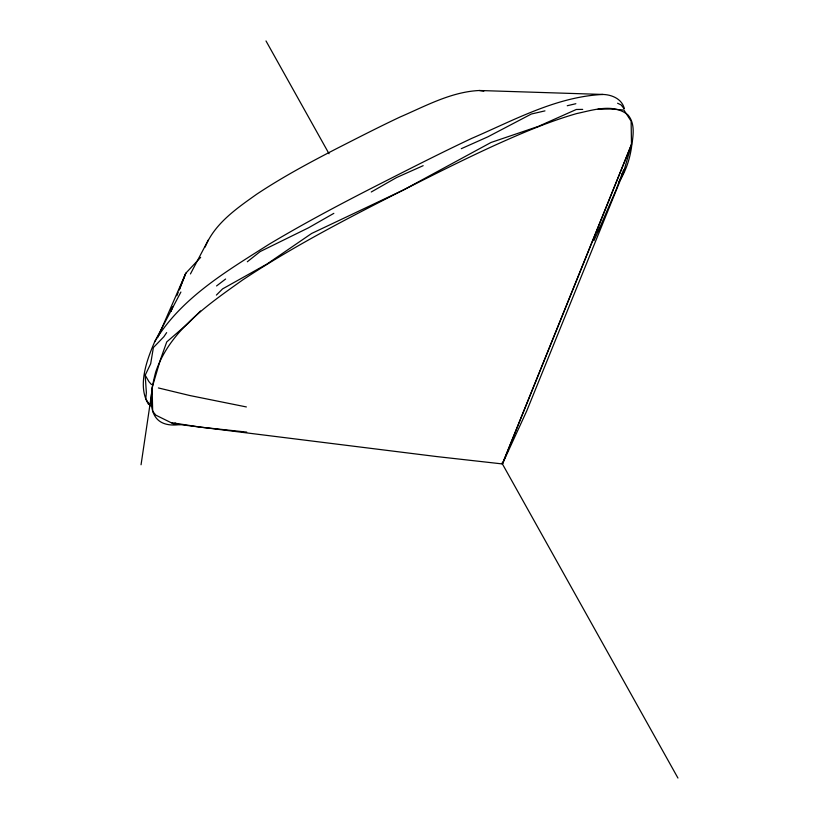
<?xml version="1.0" encoding="UTF-8"?>
<svg xmlns="http://www.w3.org/2000/svg" width="819" height="819" viewBox="0 0 819 819"><rect width="100%" height="100%" fill="white"/><g stroke="black" fill="none" stroke-linecap="round" stroke-linejoin="round"><path stroke-width="1.23" d="M141.052 464.762L152.406 388.155M200.522 310.985L188.175 323.351L166.748 341.902L160.319 359.95L152.119 387.622L152.672 411.281L155.835 415.151L173.218 423.74L436.65 456.562L502.395 463.933L526.771 410.851L623.474 172.492L631.49 144.482L631.121 121.161L623.904 110.033L610.749 109.019L597.993 109.193M623.546 169.912L616.195 189.558L598.075 231.582M171.007 311.322L172.86 306.552M179.33 289.875L185.8 273.198L200.655 257.371M170.69 311.159L172.103 307.596M176.832 295.741L178.245 292.178M179.187 289.803L185.8 273.198L157.944 337.09M205.129 247.072C214.619 223.546 236.711 208.405 256.644 194.257C282.36 177.15 309.613 162.531 337.039 148.403C357.954 137.756 378.839 127.027 400.061 117.015C425.522 106.071 451.105 91.83 479.33 90.499L602.979 94.451C611.885 94.687 621.846 98.956 624.232 108.313M593.888 240.704L600.163 226.965M180.907 292.025L154.689 341.769C146.898 359.664 137.08 386.138 148.546 404.34M190.448 273.935L208.323 240.008M154.689 341.769C180.948 297.932 226.853 271.109 268.857 244.4C305.661 222.369 343.642 202.385 381.869 182.954C411.722 167.793 441.564 152.58 471.857 138.319C513.974 120.219 556.296 96.662 602.979 94.451M618.652 182.463C625.941 171.222 630.2 158.262 631.797 145.004C633.322 134.92 635.145 123.157 627.845 114.814C613.39 103.122 592.966 110.125 576.74 113.554C548.761 121.57 521.949 133.088 495.454 145.014C459.715 161.323 424.713 179.166 389.701 196.959C339.476 222.573 289.445 248.853 242.455 280.098C208.435 304.371 169.635 330.569 155.692 372.072C149.785 394.338 143.642 429.637 180.467 424.518M166.646 332.616L163.861 336.742L153.388 347.553L150.676 363.749L145.188 375.225L146.366 392.649L145.741 398.884L150.327 405.958M621.723 174.293L623.474 172.492M216.39 295.086L222.563 288.902L267.086 263.974L311.67 233.446L403.521 189.936L491.021 142.475L538.298 126.413L576.31 109.48L582.688 109.388M225.604 279.033L216.564 285.944M247.318 261.773L260.155 251.576L308.517 227.805L333.835 213.35M371.263 191.994L396.591 177.539L423.167 165.684M461.292 148.689L487.868 136.834L531.367 114.015L544.973 110.872M575.859 103.706L567.239 105.743M173.218 423.74L175.655 423.126M246.714 432.104L200.184 427.108L171.693 422.706M479.33 90.499L483.824 91.155M246.376 406.941L189.834 395.536L158.395 387.95M617.587 103.225L621.027 104.873L624.191 108.753M151.515 384.623L148.956 381.695L144.574 374.15M266.001 40.95L329.033 153.747M501.934 463.104L677.948 778.05M631.49 144.482L502.395 463.933L631.49 144.482"/></g></svg>
